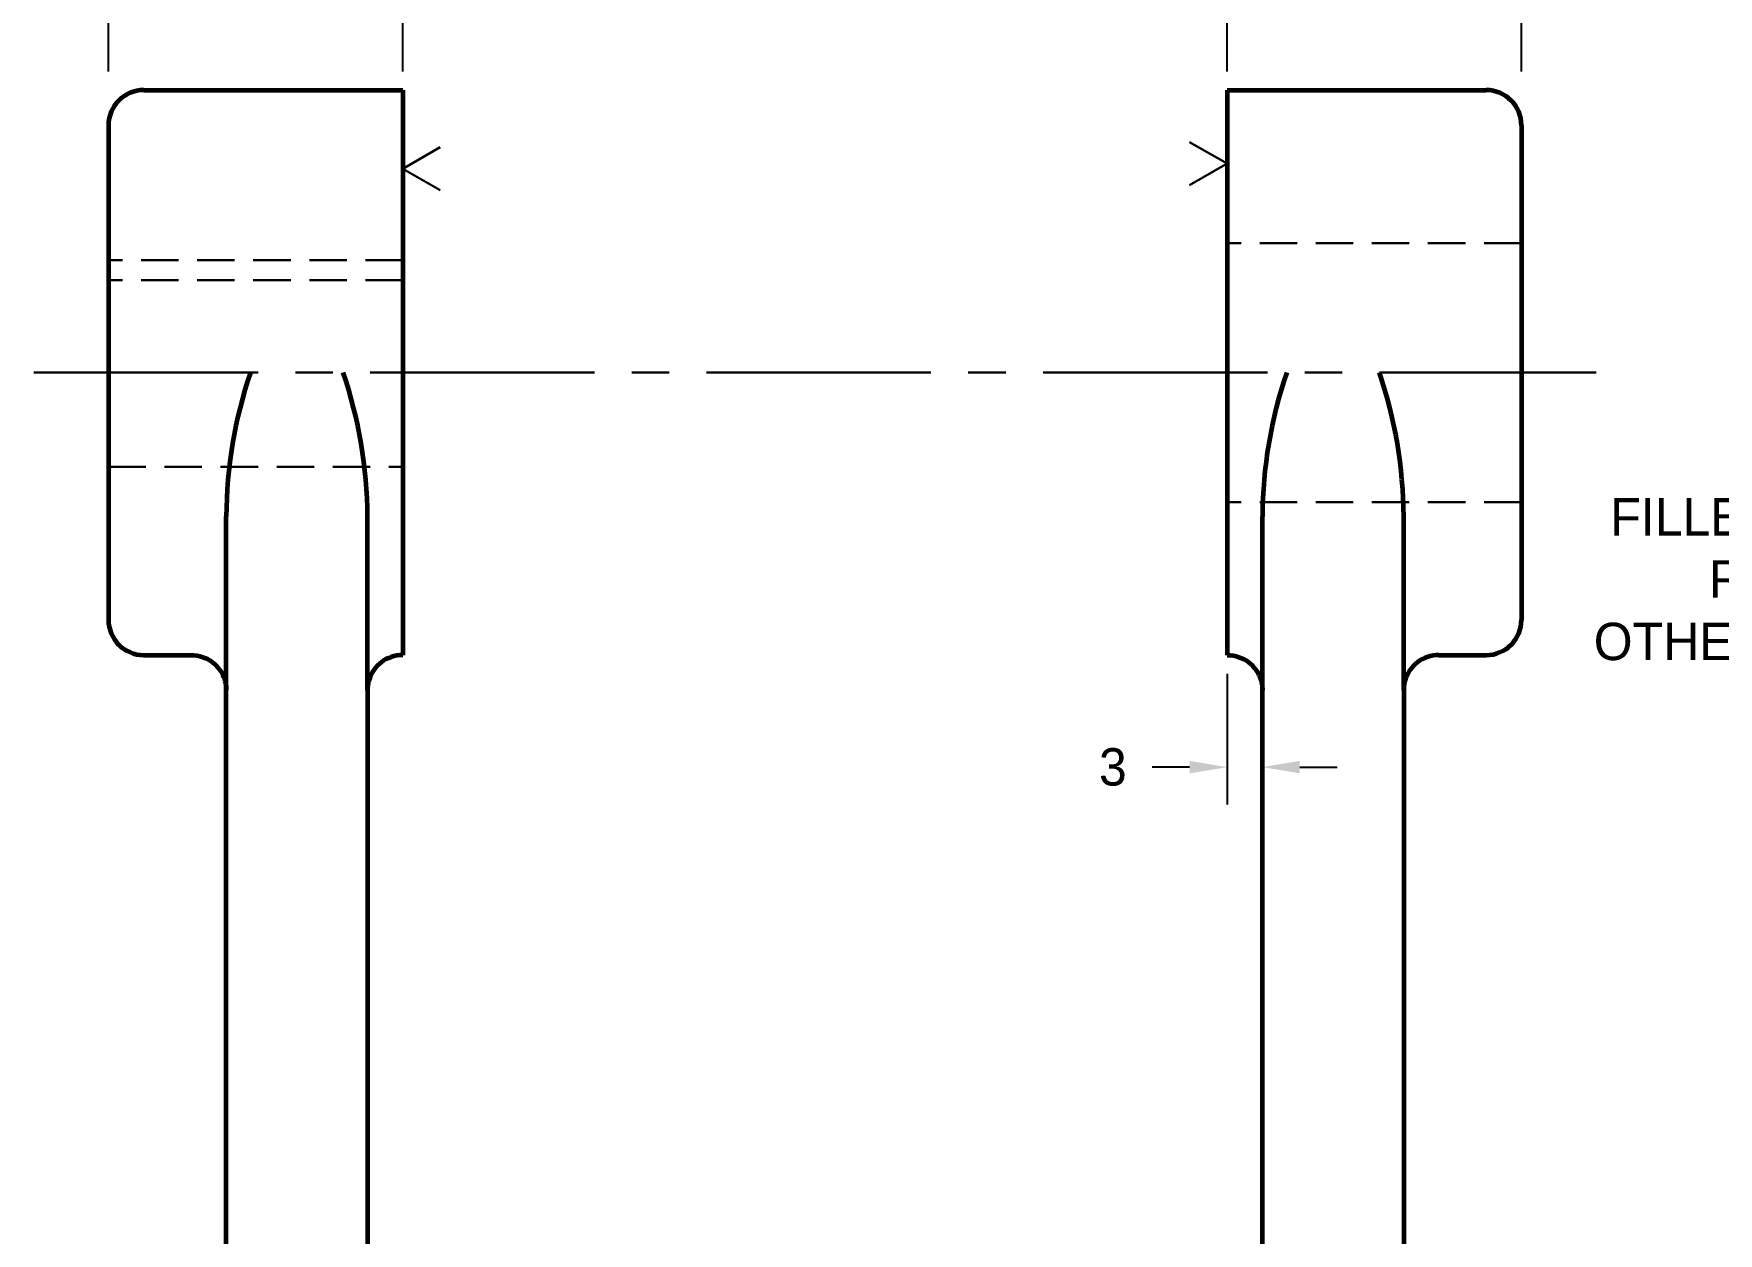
# Model space of a CAD drawing. Header units: millimetres. Extents: x -51 to 863, y 13 to 623.
# Drawn here: x 131.5 to 274.6, y 312.7 to 414.6 of the extents above; entities that cross this region are included whole.
import ezdxf

# ---------------------------------------------------------------- set-up
doc = ezdxf.new("R2010")
doc.units = ezdxf.units.MM
doc.header["$LTSCALE"] = 25.4
doc.linetypes.add('CENTER2', pattern=[1.125, 0.75, -0.125, 0.125, -0.125])
doc.linetypes.add('HIDDEN2', pattern=[0.1875, 0.125, -0.0625])
for name, color, linetype, lineweight in [('CENTER', 2, 'CENTER2', 30), ('DIMENSION', 4, 'Continuous', 30), ('HIDDEN', 1, 'HIDDEN2', 30), ('OBJECT', 7, 'Continuous', 60)]:
    doc.layers.add(name, color=color, linetype=linetype, lineweight=lineweight)
doc.styles.add('GDT', font='gdt.shx')
doc.styles.get("Standard").update_dxf_attribs({"font": 'TAHOMA.TTF'})
doc.dimstyles.new('ANSI', dxfattribs={"dimscale": 25.4, "dimtxt": 0.125, "dimasz": 0.125, "dimexe": 0.125, "dimexo": 0.0625, "dimgap": 0.09, "dimtad": 0, "dimtih": 1, "dimtoh": 1, "dimdec": 0, "dimzin": 0, "dimdsep": 46, "dimtxsty": 'GDT', "dimcen": 0, "dimadec": 0, "dimazin": 0, "dimtfac": 1, "dimtdec": 0, "dimtofl": 0, "dimtmove": 0, "dimatfit": 3, "dimfxl": 1, "dimtolj": 1, "dimtzin": 0, "dimarcsym": 0})

# ---------------------------------------------------------------- blocks, each defined once
blk = doc.blocks.new('*D20')
at = {"layer": 'Defpoints', "color": 0, "transparency": 16777216}
for p in [(162.85, 419.35), (137.85, 409.82), (162.85, 409.82)]:
    blk.add_point(p, dxfattribs=at)
at = {"layer": 'DIMENSION', "color": 0, "lineweight": -2, "transparency": 16777216}
for p, q in [((137.85, 411.41), (137.85, 422.52)), ((162.85, 411.41), (162.85, 422.52)), ((141.02, 419.35), (145.49, 419.35)), ((159.67, 419.35), (155.2, 419.35))]:
    blk.add_line(p, q, dxfattribs=at)
at = {"layer": 'DIMENSION', "color": 0, "transparency": 16777216}
for points in [[(141.02, 419.88), (141.02, 418.82), (137.85, 419.35)], [(159.67, 419.88), (159.67, 418.82), (162.85, 419.35)]]:
    blk.add_solid(points, dxfattribs=at)
at = {"layer": 'DIMENSION', "color": 0, "transparency": 16777216, "insert": (150.35, 419.35), "char_height": 3.175, "attachment_point": 5, "style": 'GDT'}
blk.add_mtext('\\A1;25', dxfattribs=at)
blk = doc.blocks.new('*D22')
at = {"layer": 'Defpoints', "color": 0, "transparency": 16777216}
for p in [(232.85, 419.35), (162.85, 409.82), (232.85, 409.82)]:
    blk.add_point(p, dxfattribs=at)
at = {"layer": 'DIMENSION', "color": 0, "lineweight": -2, "transparency": 16777216}
for p, q in [((162.85, 411.41), (162.85, 422.52)), ((232.85, 411.41), (232.85, 422.52)), ((166.02, 419.35), (192.99, 419.35)), ((229.67, 419.35), (202.7, 419.35))]:
    blk.add_line(p, q, dxfattribs=at)
at = {"layer": 'DIMENSION', "color": 0, "transparency": 16777216}
for points in [[(166.02, 419.88), (166.02, 418.82), (162.85, 419.35)], [(229.67, 419.88), (229.67, 418.82), (232.85, 419.35)]]:
    blk.add_solid(points, dxfattribs=at)
at = {"layer": 'DIMENSION', "color": 0, "transparency": 16777216, "insert": (197.85, 419.35), "char_height": 3.175, "attachment_point": 5, "style": 'GDT'}
blk.add_mtext('\\A1;70', dxfattribs=at)
blk = doc.blocks.new('*D23')
at = {"layer": 'Defpoints', "color": 0, "transparency": 16777216}
for p in [(257.85, 425.7), (137.85, 409.82), (257.85, 409.82)]:
    blk.add_point(p, dxfattribs=at)
at = {"layer": 'DIMENSION', "color": 0, "lineweight": -2, "transparency": 16777216}
for p, q in [((137.85, 411.41), (137.85, 428.87)), ((257.85, 411.41), (257.85, 428.87)), ((141.02, 425.7), (191.71, 425.7)), ((254.67, 425.7), (203.99, 425.7))]:
    blk.add_line(p, q, dxfattribs=at)
at = {"layer": 'DIMENSION', "color": 0, "transparency": 16777216}
for points in [[(141.02, 426.23), (141.02, 425.17), (137.85, 425.7)], [(254.67, 426.23), (254.67, 425.17), (257.85, 425.7)]]:
    blk.add_solid(points, dxfattribs=at)
at = {"layer": 'DIMENSION', "color": 0, "transparency": 16777216, "insert": (197.85, 425.7), "char_height": 3.175, "attachment_point": 5, "style": 'GDT'}
blk.add_mtext('\\A1;120', dxfattribs=at)
blk = doc.blocks.new('*D54')
at = {"layer": 'Defpoints', "color": 0, "transparency": 16777216}
for p in [(232.85, 361.82), (235.85, 358.83), (235.85, 352.3)]:
    blk.add_point(p, dxfattribs=at)
at = {"layer": 'DIMENSION', "color": 0, "lineweight": -2, "transparency": 16777216}
for p, q in [((232.85, 360.24), (232.85, 349.12)), ((235.85, 357.25), (235.85, 349.12)), ((229.67, 352.3), (226.5, 352.3)), ((239.02, 352.3), (242.2, 352.3))]:
    blk.add_line(p, q, dxfattribs=at)
at = {"layer": 'DIMENSION', "color": 0, "transparency": 16777216}
for points in [[(229.67, 352.83), (229.67, 351.77), (232.85, 352.3)], [(239.02, 352.83), (239.02, 351.77), (235.85, 352.3)]]:
    blk.add_solid(points, dxfattribs=at)
at = {"layer": 'DIMENSION', "color": 0, "transparency": 16777216, "insert": (223.15, 352.3), "char_height": 3.175, "attachment_point": 5, "style": 'GDT'}
blk.add_mtext('\\A1;3', dxfattribs=at)

msp = doc.modelspace()

# ---------------------------------------------------------------- linework, layer by layer
at = {"layer": 'CENTER', "color": 7}
msp.add_line((131.5, 385.82), (264.2, 385.82), dxfattribs=at)
at = {"layer": 'DIMENSION', "color": 7}
for points in [[(166.02, 401.31), (162.85, 403.14), (166.02, 404.97)], [(229.67, 405.4), (232.85, 403.57), (229.67, 401.73)]]:
    msp.add_lwpolyline(points, dxfattribs=at)
at = {"layer": 'HIDDEN', "color": 7}
for p, q in [((257.85, 396.82), (232.85, 396.82)), ((162.85, 395.36), (137.85, 395.36)), ((162.85, 393.66), (137.85, 393.66)), ((137.85, 377.82), (162.85, 377.82)), ((257.85, 374.82), (232.85, 374.82))]:
    msp.add_line(p, q, dxfattribs=at)
at = {"layer": 'OBJECT', "color": 7}
for p, q in [((140.85, 409.82), (162.85, 409.82)), ((162.85, 409.82), (162.85, 361.82)), ((232.85, 409.82), (232.85, 361.82)), ((232.85, 409.82), (254.85, 409.82)), ((137.85, 406.82), (137.85, 364.82)), ((257.85, 406.82), (257.85, 364.82)), ((147.85, 358.83), (147.85, 373.58)), ((159.85, 358.83), (159.85, 373.58)), ((235.85, 358.83), (235.85, 373.58)), ((247.85, 358.83), (247.85, 373.58)), ((140.85, 361.82), (144.86, 361.82)), ((162.84, 361.82), (162.85, 361.82)), ((232.85, 361.82), (232.86, 361.82)), ((250.84, 361.82), (254.85, 361.82))]:
    msp.add_line(p, q, dxfattribs=at)
for centre, radius, start, end in [((140.85, 406.82), 3, 90, 180), ((254.85, 406.82), 3, 0, 90), ((186.54, 373.36), 38.69, 161.1991, 179.6741), ((121.16, 373.36), 38.69, 0.3259, 18.8009), ((274.54, 373.36), 38.69, 161.1991, 179.6741), ((209.16, 373.36), 38.69, 0.3259, 18.8009), ((140.85, 364.82), 3, 180, 270), ((254.85, 364.82), 3, 270, 0)]:
    msp.add_arc(centre, radius, start, end, dxfattribs=at)
for points, knots in [([(144.86, 361.82), (145.18, 361.82), (145.53, 361.77), (146.16, 361.55), (146.44, 361.39), (146.92, 361.03), (147.11, 360.82), (147.44, 360.38), (147.55, 360.15), (147.73, 359.71), (147.77, 359.52), (147.83, 359.22), (147.84, 359.11), (147.85, 358.95), (147.85, 358.89), (147.85, 358.83)], [6.89874219, 6.89874219, 6.89874219, 6.89874219, 6.89975865, 6.89975865, 6.90068742, 6.90068742, 6.90173558, 6.90173558, 6.90314719, 6.90314719, 6.90519526, 6.90519526, 6.90724332, 6.90724332, 6.90898252, 6.90898252, 6.90898252, 6.90898252]), ([(162.84, 361.82), (162.52, 361.82), (162.17, 361.77), (161.54, 361.55), (161.26, 361.39), (160.78, 361.03), (160.59, 360.82), (160.26, 360.38), (160.15, 360.15), (159.97, 359.71), (159.92, 359.52), (159.87, 359.22), (159.86, 359.11), (159.85, 358.95), (159.85, 358.89), (159.85, 358.83)], [16.83417315, 16.83417315, 16.83417315, 16.83417315, 16.83518721, 16.83518721, 16.83611378, 16.83611378, 16.83715944, 16.83715944, 16.83856768, 16.83856768, 16.84061076, 16.84061076, 16.84265385, 16.84265385, 16.84438858, 16.84438858, 16.84438858, 16.84438858]), ([(232.86, 361.82), (233.18, 361.82), (233.53, 361.77), (234.16, 361.55), (234.44, 361.39), (234.92, 361.03), (235.11, 360.82), (235.44, 360.38), (235.55, 360.15), (235.73, 359.71), (235.77, 359.52), (235.83, 359.22), (235.84, 359.11), (235.85, 358.95), (235.85, 358.89), (235.85, 358.83)], [16.82738296, 16.82738296, 16.82738296, 16.82738296, 16.82840198, 16.82840198, 16.8293331, 16.8293331, 16.83038391, 16.83038391, 16.8317991, 16.8317991, 16.8338524, 16.8338524, 16.83590569, 16.83590569, 16.83764944, 16.83764944, 16.83764944, 16.83764944]), ([(250.84, 361.82), (250.52, 361.82), (250.17, 361.77), (249.54, 361.55), (249.26, 361.39), (248.78, 361.03), (248.59, 360.82), (248.26, 360.38), (248.15, 360.15), (247.97, 359.71), (247.92, 359.52), (247.87, 359.22), (247.86, 359.11), (247.85, 358.95), (247.85, 358.89), (247.85, 358.83)], [6.89249607, 6.89249607, 6.89249607, 6.89249607, 6.8935104, 6.8935104, 6.89443721, 6.89443721, 6.89548314, 6.89548314, 6.89689172, 6.89689172, 6.89893528, 6.89893528, 6.90097885, 6.90097885, 6.90271388, 6.90271388, 6.90271388, 6.90271388])]:
    msp.add_open_spline(points, degree=3, knots=knots, dxfattribs=at)
for points in [[(147.85, 264.78), (147.85, 296.13), (147.85, 327.48), (147.85, 358.83)], [(159.85, 358.83), (159.85, 340.82), (159.85, 322.81), (159.85, 304.8)], [(235.85, 304.8), (235.85, 322.81), (235.85, 340.82), (235.85, 358.83)], [(247.85, 358.83), (247.85, 327.48), (247.85, 296.13), (247.85, 264.78)]]:
    msp.add_open_spline(points, degree=3, dxfattribs=at)

# ---------------------------------------------------------------- texts
at = {"layer": 'DIMENSION', "color": 7, "insert": (285.57, 368.25), "char_height": 3.175, "attachment_point": 5}
msp.add_mtext_dynamic_manual_height_columns('{\\Fgdt|c0;FILLETS & ROUNDS R3 UNLESS OTHERWISE SHOWN}', width=46.7289, gutter_width=1, heights=[0], dxfattribs=at)

# ---------------------------------------------------------------- dimensions: what is measured, and where the dimension line sits
at = {"layer": 'DIMENSION', "color": 7}
for base, p1, p2, picture, middle in [((257.85, 425.7), (137.85, 409.82), (257.85, 409.82), '*D23', (197.85, 425.7)), ((162.85, 419.35), (137.85, 409.82), (162.85, 409.82), '*D20', (150.35, 419.35)), ((232.85, 419.35), (162.85, 409.82), (232.85, 409.82), '*D22', (197.85, 419.35))]:
    dim = msp.add_linear_dim(base=base, p1=p1, p2=p2, dimstyle='ANSI', dxfattribs=at)
    dim.commit()
    dim.dimension.update_dxf_attribs({"geometry": picture, "text_midpoint": middle})
dim = msp.add_linear_dim(base=(235.85, 352.3), p1=(232.85, 361.82), p2=(235.85, 358.83), dimstyle='ANSI', dxfattribs=at)
dim.commit()
dim.dimension.update_dxf_attribs({"geometry": '*D54', "text_midpoint": (223.15, 352.3), "dimtype": 160})

doc.saveas('drawing.dxf')
